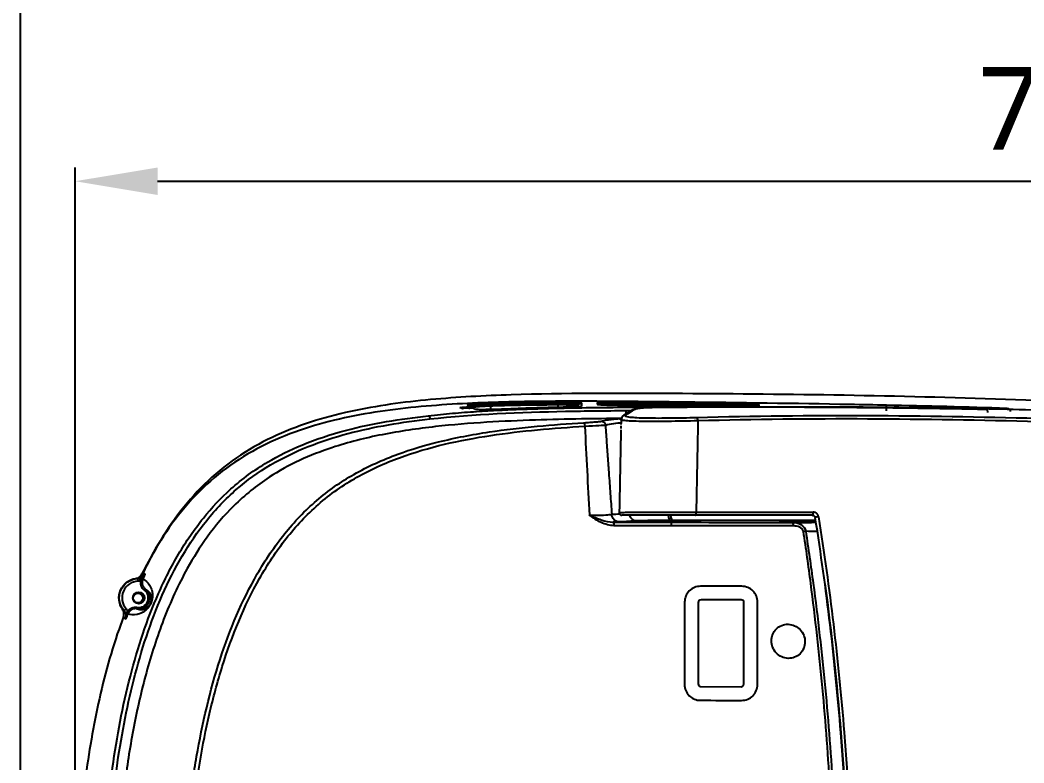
# Model space of a CAD drawing. Extents: x 796 to 6898, y -63 to 2465.
# Drawn here: x 977.8 to 1343, y 1749.3 to 2019.7 of the extents above; entities that cross this region are included whole.
import ezdxf

# ---------------------------------------------------------------- set-up
doc = ezdxf.new("R2010")
doc.units = 0
doc.header["$LTSCALE"] = 20
doc.header["$MEASUREMENT"] = 0
doc.layers.get('0').update_dxf_attribs({"linetype": 'CONTINUOUS'})
doc.layers.get('DEFPOINTS').update_dxf_attribs({"linetype": 'CONTINUOUS'})
doc.layers.add('1', color=7, linetype='CONTINUOUS')
doc.layers.add('6', color=6, linetype='CONTINUOUS')
doc.styles.get("Standard").update_dxf_attribs({"font": 'NanumGothic.ttf'})
doc.dimstyles.get("Standard").update_dxf_attribs({"dimtxt": 2.7, "dimasz": 2.5, "dimexe": 1.5, "dimexo": 1.5, "dimgap": 1.5, "dimtad": 1, "dimdec": 0, "dimlfac": 10, "dimzin": 0, "dimdsep": 46, "dimtxsty": 'Standard', "dimcen": 0, "dimclrt": 2, "dimadec": 0, "dimazin": 0, "dimtfac": 1, "dimtdec": 0, "dimtmove": 0, "dimatfit": 3, "dimfxl": 0, "dimtolj": 1, "dimtzin": 0, "dimarcsym": 0})

# ---------------------------------------------------------------- blocks, each defined once
blk = doc.blocks.new('*D36')
at = {"color": 3, "lineweight": -2}
for p, q in [((997.8, 1686.1), (997.8, 1966)), ((1722.07, 1686.1), (1722.07, 1966)), ((1027.8, 1961), (1692.07, 1961))]:
    blk.add_line(p, q, dxfattribs=at)
at = {"color": 3}
for points in [[(1027.8, 1966), (1027.8, 1956), (997.8, 1961)], [(1692.07, 1966), (1692.07, 1956), (1722.07, 1961)]]:
    blk.add_solid(points, dxfattribs=at)
at = {"layer": 'DEFPOINTS', "color": 0}
for p in [(1722.07, 1961), (997.8, 1684.6), (1722.07, 1684.6)]:
    blk.add_point(p, dxfattribs=at)
at = {"color": 2, "insert": (1359.94, 1987.33), "char_height": 30, "attachment_point": 5}
blk.add_mtext('\\A1;725', dxfattribs=at)

msp = doc.modelspace()

# ---------------------------------------------------------------- linework, layer by layer
at = {"layer": '1', "color": 0, "linetype": 'Continuous'}
for p, q in [((1140.33, 1878.41), (1140.34, 1878.86)), ((1140.34, 1878.41), (1140.34, 1878.86)), ((1141.66, 1878.48), (1141.66, 1878.93)), ((1142.44, 1878.46), (1142.43, 1878.46)), ((1143.12, 1878.05), (1143.13, 1878.05)), ((1149.09, 1879.78), (1149.09, 1880.28)), ((1149.09, 1877.91), (1149.09, 1879.17)), ((1173.53, 1880.21), (1173.53, 1880.71)), ((1173.53, 1878.66), (1173.53, 1879.61)), ((1194.2, 1880.14), (1194.2, 1880.64)), ((1195.7, 1879.47), (1195.7, 1880.01)), ((1199.9, 1879.42), (1199.9, 1879.97)), ((1199.9, 1879.57), (1202.6, 1879.57)), ((1202.6, 1879.39), (1202.6, 1879.95)), ((1235.8, 1879.02), (1235.8, 1879.57)), ((1235.8, 1879.25), (1238.5, 1879.24)), ((1238.5, 1878.99), (1238.5, 1879.53)), ((1238.7, 1879.65), (1238.7, 1880.15)), ((1238.7, 1878.99), (1238.7, 1879.53)), ((1243.7, 1878.75), (1243.7, 1879.26)), ((1246.7, 1879.22), (1246.7, 1879.72)), ((1214.57, 1837.15), (1214.57, 1837.51)), ((1214.57, 1836.88), (1214.57, 1837.01)), ((1020.74, 1815.42), (1020.7, 1816.42)), ((1022.24, 1815.5), (1021.75, 1815.59)), ((1023.38, 1812.55), (1023.08, 1812.16)), ((1240.15, 1808.65), (1225.55, 1808.67)), ((1016.4, 1805.37), (1015.65, 1804.71)), ((1017.38, 1804.22), (1016.98, 1804.51)), ((1020.31, 1805.41), (1020.39, 1805.91)), ((1224.55, 1807.67), (1224.52, 1778.07)), ((1241.12, 1778.05), (1241.15, 1807.65)), ((1225.52, 1777.07), (1240.12, 1777.05))]:
    msp.add_line(p, q, dxfattribs=at)
for centre, radius in [((1020.97, 1809.36), 2.1), ((1020.69, 1809.36), 1.75)]:
    msp.add_circle(centre, radius, dxfattribs=at)
at = {"layer": '1', "color": 0, "linetype": 'Continuous', "extrusion": (0, 0, -1)}
for centre, radius, start, end in [((-1020.97, 1809.36), 7.2, 325.2238, 81.4405), ((-1020.97, 1809.36), 7.06, 318.8351, 87.8271), ((-1020.97, 1809.36), 4, 127.1192, 279.4881), ((-1020.69, 1809.36), 2.25, 125.91, 234.135)]:
    msp.add_arc(centre, radius, start, end, dxfattribs=at)
at = {"layer": '1', "color": 0, "linetype": 'Continuous'}
for centre, radius, start, end in [((1020.97, 1809.36), 6.06, 92.1729, 221.1649), ((1020.97, 1809.36), 3.5, 260.5119, 52.8808), ((1225.55, 1807.67), 1, 89.9383, 179.9383), ((1240.15, 1807.65), 1, 359.9383, 89.9383), ((1225.52, 1778.07), 1, 179.9383, 269.9383), ((1240.12, 1778.05), 1, 269.9383, 359.9383)]:
    msp.add_arc(centre, radius, start, end, dxfattribs=at)
for centre, major_axis, ratio, start_param, end_param in [((1201.15, 1876.33), (-0.87, 1.22), 0.988984, 5.64841, 6.282937), ((1198.13, 1874.4), (-0.75, 1.3), 0.990202, 5.770456, 7.335707), ((1224.1, 1873.55), (0.04, -1.5), 0.226161, 1.718714, 3.09417), ((1196.79, 1840.42), (0, -1), 1, 4.70819, 6.28317), ((1202.24, 1840.41), (-0.21, 2.99), 0.99324, 1.836975, 3.066346), ((1214.59, 1840.51), (0, 3), 0.378274, 1.944145, 3.128088), ((1215.37, 1840.51), (0, 3), 0.33934, 1.942446, 3.132316), ((1223.54, 1840.42), (0, -1), 0.221069, 0, 1.720343), ((1266.12, 1840.42), (0, -1), 0.209286, 0, 1.722357), ((1268.1, 1838.73), (-0.988, -0.156), 0.119842, 4.483079, 6.283185), ((1193.62, 1835.42), (0, 1.5), 0.228999, 4.857323, 6.27422), ((1214.56, 1835.38), (0, 1.5), 0.223098, 4.859883, 6.274233), ((1258.89, 1835.32), (0, 1.5), 0.211079, 4.862822, 6.274258), ((1262.5, 1833.3), (1.48, 0.22), 0.119694, 0.703376, 1.340941), ((1022.03, 1816.48), (-0.455, 0.207), 0.332719, 1.95365, 3.071209), ((1016.53, 1803.71), (-0.463, 0.19), 0.328001, 3.211979, 4.33596)]:
    msp.add_ellipse(centre, major_axis=major_axis, ratio=ratio, start_param=start_param, end_param=end_param, dxfattribs=at)
for points, knots in [([(1526.79, 1864), (1520.5, 1865.28), (1514.21, 1866.43), (1488.62, 1870.69), (1469.22, 1872.96), (1430.34, 1876.61), (1410.84, 1877.99), (1371.78, 1880.22), (1352.22, 1881.06), (1293.48, 1883.03), (1254.31, 1883.55), (1195.6, 1883.81), (1176.03, 1883.89), (1146.7, 1882.94), (1136.94, 1882.43), (1117.42, 1880.61), (1107.68, 1879.31), (1093.1, 1876.13), (1088.21, 1874.85), (1078.65, 1871.74), (1073.99, 1869.92), (1064.99, 1865.63), (1060.64, 1863.15), (1052.33, 1857.42), (1048.43, 1854.19), (1041.32, 1847.21), (1038.07, 1843.45), (1032.09, 1835.44), (1029.35, 1831.17), (1024.83, 1823.11), (1022.96, 1819.36), (1021.24, 1815.55)], [0, 0, 0, 0, 0.036212, 0.036212, 0.146868, 0.146868, 0.257525, 0.257525, 0.368181, 0.368181, 0.589493, 0.589493, 0.700149, 0.700149, 0.755477, 0.755477, 0.810806, 0.810806, 0.83847, 0.83847, 0.866134, 0.866134, 0.893798, 0.893798, 0.921462, 0.921462, 0.949126, 0.949126, 0.97679, 0.97679, 1, 1, 1, 1]), ([(1293.02, 1879.47), (1288.59, 1879.56), (1284.17, 1879.65), (1259.69, 1880.1), (1239.63, 1880.38), (1209.53, 1880.72), (1199.5, 1880.84), (1179.44, 1880.95), (1169.41, 1880.94), (1149.35, 1880.57), (1139.32, 1880.2), (1119.32, 1878.68), (1109.33, 1877.53), (1089.65, 1873.68), (1079.93, 1870.95), (1066.16, 1864.87), (1061.71, 1862.5), (1053.29, 1857.06), (1049.31, 1853.98), (1038.26, 1843.76), (1032.1, 1835.7), (1025.27, 1824.15), (1023.65, 1821.16), (1022.14, 1818.12)], [0, 0, 0, 0, 0.045103, 0.045103, 0.249609, 0.249609, 0.351862, 0.351862, 0.454115, 0.454115, 0.556368, 0.556368, 0.658622, 0.658622, 0.760875, 0.760875, 0.812001, 0.812001, 0.863128, 0.863128, 0.965381, 0.965381, 1, 1, 1, 1]), ([(1126.31, 1875.68), (1129.27, 1875.99), (1135.08, 1876.59), (1143.7, 1877.23), (1152.07, 1877.7), (1160.18, 1878.04), (1168.03, 1878.29), (1181.78, 1878.61), (1201.03, 1878.79), (1226.58, 1878.87), (1251.75, 1878.89), (1271.53, 1878.8), (1285.11, 1878.69), (1290.39, 1878.64), (1293.02, 1878.61)], [0, 0, 0, 0, 0.054697, 0.107685, 0.158968, 0.20853, 0.256362, 0.30247, 0.45934, 0.605504, 0.762141, 0.907922, 0.954216, 1, 1, 1, 1]), ([(1126.9, 1874.49), (1143.14, 1876.31), (1159.63, 1876.93), (1183.53, 1877.41), (1190.84, 1877.49), (1198.17, 1877.55)], [0, 0, 0, 0, 0.695209, 0.695209, 1, 1, 1, 1]), ([(1140.61, 1879.55), (1140.46, 1879.64), (1141.31, 1879.79), (1144.46, 1880.07), (1146.75, 1880.21), (1149.09, 1880.28)], [0, 0, 0, 0, 0.5, 0.5, 1, 1, 1, 1]), ([(1149.09, 1879.78), (1146.75, 1879.71), (1144.46, 1879.57), (1142.12, 1879.36), (1141.53, 1879.29), (1141.14, 1879.22)], [0, 0, 0, 0, 0.672877, 0.672877, 1, 1, 1, 1]), ([(1141.4, 1879.09), (1141.39, 1879.11), (1141.36, 1879.14), (1141.53, 1879.18), (1142.01, 1879.28), (1143.29, 1879.43), (1145.5, 1879.59), (1147.5, 1879.69), (1148.55, 1879.73), (1149.07, 1879.75)], [0, 0, 0, 0, 0.083052, 0.166109, 0.250738, 0.499797, 0.748955, 0.875269, 1, 1, 1, 1]), ([(1149.09, 1879.17), (1148.7, 1879.15), (1147.86, 1879.12), (1146.54, 1879.05), (1145.15, 1878.96), (1143.69, 1878.83), (1142.58, 1878.7), (1142.01, 1878.59), (1142.01, 1878.53), (1142.01, 1878.51)], [0, 0, 0, 0, 0.100542, 0.217862, 0.351355, 0.500514, 0.703466, 0.870486, 1, 1, 1, 1]), ([(1154.93, 1878.1), (1152.42, 1877.99), (1149.49, 1877.9), (1144.95, 1877.84), (1143.42, 1877.87), (1143.24, 1877.98)], [0, 0, 0, 0, 0.5, 0.5, 1, 1, 1, 1]), ([(1149.09, 1880.28), (1152.56, 1880.4), (1156.02, 1880.49), (1164.16, 1880.64), (1168.85, 1880.69), (1173.53, 1880.71)], [0, 0, 0, 0, 0.425105, 0.425105, 1, 1, 1, 1]), ([(1176.74, 1878.76), (1173.1, 1878.69), (1169.47, 1878.6), (1162.2, 1878.39), (1158.56, 1878.26), (1154.93, 1878.1)], [0, 0, 0, 0, 0.5, 0.5, 1, 1, 1, 1]), ([(1173.53, 1880.71), (1175.78, 1880.72), (1177.97, 1880.68), (1181.1, 1880.55), (1182.03, 1880.46), (1182.03, 1880.37)], [0, 0, 0, 0, 0.5, 0.5, 1, 1, 1, 1]), ([(1182.03, 1879.87), (1182.03, 1879.96), (1181.11, 1880.05), (1177.98, 1880.18), (1175.78, 1880.22), (1173.53, 1880.21)], [0, 0, 0, 0, 0.5, 0.5, 1, 1, 1, 1]), ([(1173.53, 1880.17), (1173.86, 1880.17), (1174.53, 1880.18), (1175.52, 1880.17), (1176.63, 1880.16), (1177.81, 1880.13), (1178.97, 1880.1), (1179.95, 1880.05), (1180.67, 1879.99), (1181.15, 1879.93), (1181.19, 1879.89), (1181.21, 1879.87)], [0, 0, 0, 0, 0.082571, 0.165416, 0.250271, 0.373908, 0.499336, 0.624871, 0.748747, 0.875569, 1, 1, 1, 1]), ([(1180.63, 1879.29), (1180.61, 1879.31), (1180.56, 1879.35), (1180.2, 1879.4), (1179.67, 1879.44), (1179.01, 1879.48), (1178.26, 1879.51), (1177.47, 1879.54), (1176.65, 1879.56), (1175.83, 1879.58), (1175.03, 1879.59), (1174.27, 1879.6), (1173.77, 1879.59), (1173.53, 1879.59)], [0, 0, 0, 0, 0.119311, 0.233804, 0.341477, 0.443374, 0.539506, 0.629262, 0.71311, 0.792183, 0.866852, 0.935495, 1, 1, 1, 1]), ([(1182.03, 1879.09), (1182.03, 1879.02), (1181.51, 1878.95), (1179.66, 1878.84), (1178.3, 1878.79), (1176.74, 1878.76)], [0, 0, 0, 0, 0.5, 0.5, 1, 1, 1, 1]), ([(1194.2, 1880.64), (1192.48, 1880.66), (1190.8, 1880.64), (1188.4, 1880.55), (1187.7, 1880.49), (1187.7, 1880.42)], [0, 0, 0, 0, 0.5, 0.5, 1, 1, 1, 1]), ([(1187.7, 1879.92), (1187.7, 1879.99), (1188.4, 1880.05), (1190.8, 1880.14), (1192.48, 1880.16), (1194.2, 1880.14)], [0, 0, 0, 0, 0.5, 0.5, 1, 1, 1, 1]), ([(1187.7, 1879.84), (1187.7, 1879.76), (1188.56, 1879.67), (1191.51, 1879.53), (1193.58, 1879.48), (1195.7, 1879.47)], [0, 0, 0, 0, 0.5, 0.5, 1, 1, 1, 1]), ([(1190.7, 1879.84), (1190.7, 1879.89), (1191.24, 1879.94), (1193.08, 1880.01), (1194.38, 1880.02), (1195.7, 1880.01)], [0, 0, 0, 0, 0.5, 0.5, 1, 1, 1, 1]), ([(1238.7, 1880.15), (1232.33, 1880.24), (1225.97, 1880.31), (1211.13, 1880.48), (1202.66, 1880.58), (1194.2, 1880.64)], [0, 0, 0, 0, 0.429206, 0.429206, 1, 1, 1, 1]), ([(1194.2, 1880.14), (1201.61, 1880.09), (1209.03, 1880.01), (1220.16, 1879.88), (1223.86, 1879.84), (1231.28, 1879.75), (1234.99, 1879.7), (1238.7, 1879.65)], [0, 0, 0, 0, 0.5, 0.5, 0.75, 0.75, 1, 1, 1, 1]), ([(1195.7, 1879.47), (1203.73, 1879.4), (1211.75, 1879.31), (1226.09, 1879.15), (1232.39, 1879.07), (1238.7, 1878.99)], [0, 0, 0, 0, 0.560135, 0.560135, 1, 1, 1, 1]), ([(1200.3, 1877.5), (1200.14, 1877.5), (1199.43, 1877.49), (1198.73, 1877.49), (1198.17, 1877.48)], [0, 0, 0, 0, 0.218062, 1, 1, 1, 1]), ([(1198.17, 1877.48), (1198.18, 1877.44), (1198.18, 1877.38), (1198.18, 1877.3), (1198.19, 1877.27), (1198.19, 1877.23), (1198.19, 1877.19), (1198.19, 1877.14), (1198.19, 1877.09), (1198.2, 1877.04), (1198.2, 1877), (1198.2, 1876.95), (1198.2, 1876.91), (1198.2, 1876.88), (1198.2, 1876.85), (1198.2, 1876.83), (1198.2, 1876.79), (1198.2, 1876.75), (1198.2, 1876.72), (1198.2, 1876.69), (1198.2, 1876.66), (1198.2, 1876.63), (1198.2, 1876.59), (1198.2, 1876.55), (1198.2, 1876.51), (1198.2, 1876.48), (1198.2, 1876.45), (1198.19, 1876.36), (1198.19, 1876.29), (1198.19, 1876.23)], [0, 0, 0, 0, 0.102559, 0.128198, 0.153838, 0.179478, 0.205117, 0.256397, 0.282036, 0.307676, 0.358955, 0.384595, 0.410235, 0.448694, 0.461514, 0.474334, 0.512793, 0.538433, 0.564073, 0.589712, 0.615352, 0.640992, 0.666631, 0.717911, 0.74355, 0.76919, 0.79483, 0.820469, 1, 1, 1, 1]), ([(1209.97, 1878.63), (1208.93, 1878.62), (1206.93, 1878.58), (1204.32, 1878.45), (1202.21, 1878.19), (1201.15, 1878.04), (1200.47, 1877.65), (1200.27, 1877.52)], [0, 0, 0, 0, 0.212215, 0.436803, 0.664038, 0.901248, 1, 1, 1, 1]), ([(1210.01, 1878.63), (1207.65, 1878.61), (1205.58, 1878.52), (1202.49, 1878.24), (1201.48, 1878.04), (1201.18, 1877.82)], [0, 0, 0, 0, 0.5, 0.5, 1, 1, 1, 1]), ([(1202.6, 1879.95), (1208.13, 1879.89), (1213.66, 1879.83), (1224.73, 1879.71), (1230.26, 1879.64), (1235.8, 1879.57)], [0, 0, 0, 0, 0.5, 0.5, 1, 1, 1, 1]), ([(1347.96, 1877.68), (1336.18, 1877.99), (1324.41, 1878.24), (1301.1, 1878.59), (1289.53, 1878.71), (1266.52, 1878.83), (1255.11, 1878.84), (1232.45, 1878.79), (1221.22, 1878.72), (1210.01, 1878.63)], [0, 0, 0, 0, 0.25, 0.25, 0.5, 0.5, 0.75, 0.75, 1, 1, 1, 1]), ([(1235.8, 1879.6), (1236.25, 1879.59), (1236.7, 1879.59), (1237.6, 1879.58), (1238.05, 1879.57), (1238.5, 1879.57)], [0, 0, 0, 0, 0.500018, 0.500018, 1, 1, 1, 1]), ([(1246.7, 1879.72), (1246.7, 1879.8), (1245.83, 1879.9), (1242.88, 1880.06), (1240.81, 1880.13), (1238.7, 1880.15)], [0, 0, 0, 0, 0.5, 0.5, 1, 1, 1, 1]), ([(1238.7, 1879.65), (1240.81, 1879.63), (1242.88, 1879.56), (1245.83, 1879.4), (1246.7, 1879.3), (1246.7, 1879.22)], [0, 0, 0, 0, 0.5, 0.5, 1, 1, 1, 1]), ([(1238.7, 1879.53), (1240.02, 1879.51), (1241.31, 1879.47), (1243.15, 1879.37), (1243.7, 1879.31), (1243.7, 1879.26)], [0, 0, 0, 0, 0.5, 0.5, 1, 1, 1, 1]), ([(1238.7, 1878.99), (1240.81, 1878.96), (1242.88, 1878.97), (1245.83, 1879.05), (1246.7, 1879.12), (1246.7, 1879.21)], [0, 0, 0, 0, 0.5, 0.5, 1, 1, 1, 1]), ([(1293.01, 1877.42), (1293.02, 1877.56), (1293.02, 1877.87), (1293.01, 1878.22), (1293.02, 1878.52), (1293.02, 1878.57), (1293.02, 1878.61)], [0, 0, 0, 0, 0.240624, 0.500079, 0.667685, 1, 1, 1, 1]), ([(1293.02, 1878.61), (1299.06, 1878.55), (1305.13, 1878.46), (1314.27, 1878.32), (1317.32, 1878.27), (1323.43, 1878.15), (1326.49, 1878.09), (1329.56, 1878.02)], [0, 0, 0, 0, 0.5, 0.5, 0.75, 0.75, 1, 1, 1, 1]), ([(1336.82, 1878.16), (1336.84, 1878.19), (1336.85, 1878.22), (1336.88, 1878.29), (1336.89, 1878.32), (1336.91, 1878.35)], [0, 0, 0, 0, 0.513804, 0.513804, 1, 1, 1, 1]), ([(1336.91, 1878.35), (1336.98, 1878.35), (1337.06, 1878.34), (1337.21, 1878.3), (1337.28, 1878.28), (1337.42, 1878.21), (1337.49, 1878.18), (1337.62, 1878.09), (1337.68, 1878.04), (1337.78, 1877.93), (1337.83, 1877.87), (1337.92, 1877.74), (1337.95, 1877.67), (1338.04, 1877.46), (1338.07, 1877.3), (1338.07, 1877.15)], [0, 0, 0, 0, 0.125, 0.125, 0.25, 0.25, 0.375, 0.375, 0.5, 0.5, 0.625, 0.625, 0.75, 0.75, 1, 1, 1, 1]), ([(1007.18, 1684.61), (1007.21, 1688.52), (1007.26, 1696.25), (1007.62, 1707.73), (1008.19, 1715.45), (1009.01, 1726.42), (1010.07, 1737.13), (1012.36, 1755.42), (1017.09, 1780.58), (1025.64, 1806.56), (1035.2, 1825.51), (1043.96, 1838.39), (1054.73, 1849.87), (1066.93, 1858.73), (1081.08, 1865.69), (1095.67, 1870.44), (1111.13, 1873.76), (1121.25, 1875.04), (1126.31, 1875.68)], [0, 0, 0, 0, 0.043893, 0.086888, 0.129007, 0.170264, 0.210669, 0.250243, 0.3783, 0.500162, 0.562466, 0.625028, 0.683175, 0.749984, 0.806331, 0.875009, 0.937446, 1, 1, 1, 1]), ([(1008.72, 1684.61), (1008.79, 1706.75), (1009.9, 1725.46), (1014.48, 1758.19), (1016.49, 1769), (1021.87, 1790.16), (1025.23, 1800.52), (1033.88, 1820.14), (1039.16, 1829.42), (1048.99, 1841.66), (1052.58, 1845.43), (1060.36, 1852.19), (1064.54, 1855.16), (1077.7, 1862.94), (1087.28, 1866.58), (1106.82, 1871.75), (1116.82, 1873.36), (1126.9, 1874.49)], [0, 0, 0, 0, 0.25, 0.25, 0.375, 0.375, 0.5, 0.5, 0.625, 0.625, 0.6875, 0.6875, 0.75, 0.75, 0.875, 0.875, 1, 1, 1, 1]), ([(1196.68, 1874.66), (1191.81, 1874.61), (1181.32, 1874.51), (1164.96, 1874.13), (1147.23, 1873.35), (1128.6, 1871.85), (1109.72, 1869.13), (1089.11, 1864), (1070.52, 1855.64), (1055.67, 1843.69), (1045.95, 1832.16), (1037.25, 1818.32), (1029.73, 1801.81), (1023.48, 1782.37), (1018.96, 1762.52), (1015.77, 1742.34), (1013.71, 1721.94), (1012.53, 1705), (1012.39, 1691.38), (1012.32, 1684.61)], [0, 0, 0, 0, 0.046725, 0.100737, 0.158073, 0.218821, 0.282905, 0.344446, 0.42649, 0.479304, 0.526887, 0.568969, 0.632108, 0.69401, 0.755202, 0.816507, 0.878002, 0.939323, 1, 1, 1, 1]), ([(1182.83, 1873.12), (1183.25, 1873.15), (1184.07, 1873.2), (1185.21, 1873.27), (1186.25, 1873.35), (1187.47, 1873.44), (1188.7, 1873.55), (1189.05, 1873.61), (1189.22, 1873.64)], [0, 0, 0, 0, 0.126081, 0.249489, 0.373141, 0.49994, 0.749855, 1, 1, 1, 1]), ([(1189.22, 1873.64), (1189.92, 1873.81), (1191.3, 1874.14), (1193.32, 1874.42), (1194.63, 1874.53), (1195.28, 1874.59)], [0, 0, 0, 0, 0.346674, 0.679948, 1, 1, 1, 1]), ([(1195.28, 1874.59), (1195.39, 1874.59), (1195.6, 1874.61), (1196.02, 1874.62), (1196.27, 1874.63), (1196.3, 1874.63)], [0, 0, 0, 0, 0.469212, 0.933821, 1, 1, 1, 1]), ([(1224.43, 1873.78), (1220.8, 1873.69), (1217.01, 1873.63), (1209.86, 1873.56), (1206.53, 1873.55), (1201.14, 1873.64), (1199.07, 1873.73), (1197.22, 1873.94), (1196.8, 1874.02), (1196.51, 1874.15), (1196.46, 1874.2), (1196.46, 1874.24)], [0, 0, 0, 0, 0.267823, 0.267823, 0.535645, 0.535645, 0.803468, 0.803468, 0.93738, 0.93738, 1, 1, 1, 1]), ([(1198.11, 1875.9), (1197.68, 1875.65), (1198.06, 1875.43), (1200.36, 1875.08), (1202.29, 1874.96), (1207.33, 1874.83), (1210.45, 1874.82), (1217.13, 1874.88), (1220.68, 1874.95), (1224.08, 1875.04)], [0, 0, 0, 0, 0.25, 0.25, 0.5, 0.5, 0.75, 0.75, 1, 1, 1, 1]), ([(1036.58, 1684.58), (1036.61, 1688.33), (1036.66, 1695.71), (1037.02, 1706.6), (1037.6, 1713.63), (1038.39, 1723.76), (1039.39, 1733.46), (1040.58, 1742.72), (1043.43, 1760.74), (1049.45, 1786.65), (1060.82, 1813.89), (1073.53, 1832.82), (1085.31, 1845.18), (1099.31, 1854.95), (1114.4, 1861.77), (1131.03, 1866.68), (1148.03, 1869.88), (1165.7, 1871.98), (1177.2, 1872.75), (1182.83, 1873.12)], [0, 0, 0, 0, 0.039427, 0.077731, 0.114791, 0.150512, 0.184824, 0.217678, 0.249043, 0.377641, 0.498802, 0.562671, 0.62402, 0.684564, 0.749433, 0.805849, 0.874829, 0.938675, 1, 1, 1, 1]), ([(1038.09, 1684.58), (1038.11, 1695.9), (1038.45, 1707.17), (1040.05, 1726.64), (1041.34, 1738.33), (1044.26, 1755.73), (1045.4, 1761.5), (1048.06, 1772.99), (1049.6, 1778.73), (1054.88, 1795.56), (1059.23, 1806.35), (1067.82, 1821.54), (1071.04, 1826.43), (1078.13, 1835.45), (1082.02, 1839.62), (1088.5, 1845.26), (1090.77, 1847.05), (1095.46, 1850.35), (1097.87, 1851.87), (1105.26, 1856.08), (1110.43, 1858.42), (1121.14, 1862.36), (1126.68, 1863.96), (1137.77, 1866.59), (1143.38, 1867.62), (1160.31, 1870.18), (1171.74, 1871.18), (1183.25, 1871.85)], [0, 0, 0, 0, 0.119755, 0.119755, 0.245504, 0.245504, 0.308379, 0.308379, 0.371254, 0.371254, 0.497003, 0.497003, 0.559878, 0.559878, 0.622752, 0.622752, 0.65419, 0.65419, 0.685627, 0.685627, 0.748501, 0.748501, 0.811376, 0.811376, 0.874251, 0.874251, 1, 1, 1, 1]), ([(1183.25, 1871.85), (1185.21, 1871.96), (1187, 1872.05), (1189.65, 1872.19), (1190.51, 1872.23), (1190.76, 1872.25)], [0, 0, 0, 0, 0.5, 0.5, 1, 1, 1, 1]), ([(1190.76, 1872.25), (1190.81, 1871.52), (1190.91, 1870.07), (1191.06, 1867.9), (1191.21, 1865.72), (1191.36, 1863.54), (1191.52, 1861.36), (1191.68, 1859.17), (1191.83, 1856.98), (1192.03, 1854.27), (1192.26, 1851.04), (1192.53, 1847.29), (1192.8, 1843.54), (1192.97, 1841.04), (1193.06, 1839.79)], [0, 0, 0, 0, 0.066887, 0.133876, 0.200963, 0.268142, 0.335404, 0.402741, 0.470141, 0.537593, 0.653221, 0.768888, 0.884511, 1, 1, 1, 1]), ([(1184.91, 1839.46), (1186.87, 1839.45), (1188.68, 1839.47), (1191.34, 1839.57), (1192.19, 1839.65), (1192.45, 1839.75)], [0, 0, 0, 0, 0.5, 0.5, 1, 1, 1, 1]), ([(1193.96, 1835.63), (1192.3, 1835.64), (1190.67, 1836.12), (1188.42, 1837.18), (1187.7, 1837.59), (1186.64, 1838.26), (1186.29, 1838.49), (1185.77, 1838.85), (1185.6, 1838.97), (1185.35, 1839.15), (1185.26, 1839.21), (1185.13, 1839.3), (1185.09, 1839.33), (1185.01, 1839.4), (1184.93, 1839.41), (1184.93, 1839.46)], [0, 0, 0, 0, 0.5, 0.5, 0.75, 0.75, 0.875, 0.875, 0.9375, 0.9375, 0.96875, 0.96875, 0.984375, 0.984375, 1, 1, 1, 1]), ([(1184.93, 1839.46), (1184.93, 1839.41), (1185.02, 1839.42), (1185.11, 1839.38), (1185.15, 1839.36), (1185.29, 1839.31), (1185.38, 1839.27), (1185.66, 1839.16), (1185.84, 1839.08), (1186.39, 1838.86), (1186.75, 1838.71), (1187.83, 1838.29), (1188.55, 1838.02), (1190.7, 1837.3), (1192.15, 1836.92), (1193.62, 1836.92)], [0, 0, 0, 0, 0.015625, 0.015625, 0.03125, 0.03125, 0.0625, 0.0625, 0.125, 0.125, 0.25, 0.25, 0.5, 0.5, 1, 1, 1, 1]), ([(1192.42, 1839.73), (1192.44, 1839.75), (1192.46, 1839.75), (1192.49, 1839.75), (1192.65, 1839.76), (1192.86, 1839.77), (1193.06, 1839.78)], [0, 0, 0, 0, 0.000013, 0.000013, 0.000013, 1, 1, 1, 1]), ([(1196.02, 1836.99), (1195.27, 1837), (1194.54, 1837.29), (1193.45, 1838.32), (1193.11, 1839.04), (1193.06, 1839.78)], [0, 0, 0, 0, 0.5, 0.5, 1, 1, 1, 1]), ([(1195.79, 1840.44), (1195.77, 1840.47), (1196.39, 1840.48), (1198.92, 1840.52), (1201.06, 1840.54), (1206.43, 1840.57), (1209.67, 1840.57), (1216.55, 1840.58), (1220.25, 1840.58), (1223.76, 1840.57)], [0, 0, 0, 0, 0.223122, 0.223122, 0.482081, 0.482081, 0.741041, 0.741041, 1, 1, 1, 1]), ([(1223.54, 1839.42), (1220.18, 1839.42), (1216.69, 1839.42), (1210.1, 1839.42), (1206.99, 1839.42), (1201.84, 1839.42), (1199.79, 1839.42), (1197.37, 1839.42), (1196.8, 1839.42), (1196.78, 1839.42)], [0, 0, 0, 0, 0.259246, 0.259246, 0.518493, 0.518493, 0.777739, 0.777739, 1, 1, 1, 1]), ([(1214.57, 1837.51), (1211.24, 1837.51), (1208.33, 1837.5), (1204.03, 1837.46), (1202.65, 1837.44), (1202.23, 1837.41)], [0, 0, 0, 0, 0.5, 0.5, 1, 1, 1, 1]), ([(1208.91, 1837.1), (1208.97, 1837.08), (1209.53, 1837.07), (1211.53, 1837.03), (1212.93, 1837.02), (1214.57, 1837.01)], [0, 0, 0, 0, 0.514451, 0.514451, 1, 1, 1, 1]), ([(1214.01, 1837.16), (1212.42, 1837.16), (1211.1, 1837.15), (1209.5, 1837.13), (1209.07, 1837.12), (1208.94, 1837.11)], [0, 0, 0, 0, 0.55948, 0.55948, 1, 1, 1, 1]), ([(1215.04, 1837.14), (1215.06, 1837.14), (1215.09, 1837.14), (1215.11, 1837.13), (1215.13, 1837.13), (1215.18, 1837.13), (1215.2, 1837.13), (1215.26, 1837.13), (1215.28, 1837.13), (1215.34, 1837.13), (1215.37, 1837.13), (1215.44, 1837.13), (1215.47, 1837.13), (1215.56, 1837.13), (1215.62, 1837.13), (1215.68, 1837.13)], [0, 0, 0, 0, 0.125, 0.125, 0.25, 0.25, 0.375, 0.375, 0.5, 0.5, 0.625, 0.625, 0.75, 0.75, 1, 1, 1, 1]), ([(1267.38, 1837.48), (1266.11, 1837.48), (1264.84, 1837.48), (1260.33, 1837.48), (1257.09, 1837.48), (1247.39, 1837.49), (1240.95, 1837.49), (1228.12, 1837.5), (1221.73, 1837.5), (1215.36, 1837.51)], [0, 0, 0, 0, 0.072464, 0.072464, 0.257971, 0.257971, 0.628986, 0.628986, 1, 1, 1, 1]), ([(1224.81, 1837.05), (1224.78, 1837.06), (1224.73, 1837.06), (1224.23, 1837.08), (1222.95, 1837.1), (1219.52, 1837.12), (1217.44, 1837.13), (1215.68, 1837.13)], [0, 0, 0, 0, 0.064492, 0.064492, 0.532246, 0.532246, 1, 1, 1, 1]), ([(1218.72, 1837.01), (1220.62, 1837), (1222.45, 1837.01), (1224.4, 1837.02), (1224.84, 1837.03), (1224.85, 1837.05)], [0, 0, 0, 0, 0.578354, 0.578354, 1, 1, 1, 1]), ([(1266.12, 1839.42), (1265.19, 1839.42), (1264.26, 1839.42), (1262.19, 1839.42), (1261.06, 1839.42), (1247.78, 1839.42), (1235.65, 1839.42), (1223.54, 1839.42)], [0, 0, 0, 0, 0.065536, 0.065536, 0.145408, 0.145408, 1, 1, 1, 1]), ([(1260.87, 1837.02), (1259.15, 1837.03), (1257.47, 1837.04), (1255.07, 1837.07), (1254.39, 1837.07), (1254.37, 1837.08), (1254.37, 1837.1), (1254.37, 1837.13)], [0, 0, 0, 0, 0.499606, 0.499606, 0.999213, 0.999213, 1, 1, 1, 1]), ([(1254.41, 1837.11), (1254.59, 1837.12), (1255.24, 1837.13), (1257.48, 1837.14), (1259.17, 1837.14), (1262.56, 1837.13), (1264.26, 1837.12), (1266.16, 1837.09), (1266.7, 1837.09), (1267.02, 1837.08)], [0, 0, 0, 0, 0.247527, 0.247527, 0.538436, 0.538436, 0.829346, 0.829346, 1, 1, 1, 1]), ([(1267.37, 1837.06), (1267.37, 1837.03), (1266.67, 1837.03), (1264.27, 1837.02), (1262.59, 1837.02), (1260.87, 1837.02)], [0, 0, 0, 0, 0.499587, 0.499587, 1, 1, 1, 1]), ([(1266.12, 1839.42), (1266.23, 1839.42), (1266.34, 1839.4), (1266.51, 1839.34), (1266.56, 1839.32), (1266.66, 1839.26), (1266.71, 1839.23), (1266.81, 1839.15), (1266.85, 1839.11), (1266.93, 1839.02), (1266.96, 1838.97), (1267.02, 1838.86), (1267.04, 1838.81), (1267.08, 1838.69), (1267.1, 1838.63), (1267.11, 1838.58)], [0, 0, 0, 0, 0.25, 0.25, 0.375, 0.375, 0.5, 0.5, 0.625, 0.625, 0.75, 0.75, 0.875, 0.875, 1, 1, 1, 1]), ([(1268.3, 1838.88), (1268.28, 1839), (1268.25, 1839.12), (1268.18, 1839.34), (1268.13, 1839.45), (1268.04, 1839.6), (1268.01, 1839.65), (1267.94, 1839.75), (1267.91, 1839.8), (1267.79, 1839.93), (1267.71, 1840.02), (1267.58, 1840.13), (1267.53, 1840.17), (1267.43, 1840.24), (1267.38, 1840.27), (1267.23, 1840.36), (1267.12, 1840.41), (1266.9, 1840.49), (1266.79, 1840.52), (1266.56, 1840.56), (1266.44, 1840.57), (1266.33, 1840.57)], [0, 0, 0, 0, 0.125, 0.125, 0.25, 0.25, 0.3125, 0.3125, 0.375, 0.375, 0.5, 0.5, 0.5625, 0.5625, 0.625, 0.625, 0.75, 0.75, 0.875, 0.875, 1, 1, 1, 1]), ([(1279.53, 1684.6), (1279.53, 1711.1), (1278.48, 1733.97), (1274.31, 1786.53), (1271.2, 1812.61), (1267.11, 1838.58)], [0, 0, 0, 0, 0.5, 0.5, 1, 1, 1, 1]), ([(1268.3, 1838.88), (1272.4, 1812.87), (1275.52, 1786.73), (1279.68, 1734.07), (1280.73, 1711.15), (1280.73, 1684.6)], [0, 0, 0, 0, 0.5, 0.5, 1, 1, 1, 1]), ([(1196.02, 1836.99), (1195.8, 1836.98), (1195.62, 1836.97), (1195.08, 1836.94), (1194.5, 1836.93), (1193.62, 1836.92)], [0, 0, 0, 0, 0.5, 0.5, 1, 1, 1, 1]), ([(1214.57, 1837.01), (1215.15, 1837), (1215.75, 1837), (1216.68, 1836.99), (1216.99, 1836.99), (1217.46, 1836.99), (1217.62, 1836.99), (1217.94, 1836.99), (1218.1, 1836.99), (1218.26, 1836.99)], [0, 0, 0, 0, 0.5, 0.5, 0.75, 0.75, 0.875, 0.875, 1, 1, 1, 1]), ([(1218.72, 1837.01), (1218.66, 1837.01), (1218.61, 1837.01), (1218.51, 1837.01), (1218.46, 1837.01), (1218.37, 1837.01), (1218.34, 1837.01), (1218.31, 1837.01), (1218.29, 1837.01), (1218.26, 1837.01)], [0, 0, 0, 0, 0.225026, 0.225026, 0.450052, 0.450052, 0.67508, 0.67508, 1, 1, 1, 1]), ([(1258.9, 1836.82), (1259.32, 1836.82), (1259.74, 1836.82), (1260.37, 1836.83), (1260.59, 1836.83), (1261.01, 1836.83), (1262.07, 1836.84), (1263.15, 1836.84), (1265.16, 1836.86), (1266.31, 1836.86), (1267.47, 1836.87)], [0, 0, 0, 0, 0.151584, 0.151584, 0.227376, 0.227376, 0.303168, 0.606336, 0.606336, 1, 1, 1, 1]), ([(1258.9, 1836.82), (1259.94, 1836.81), (1260.98, 1836.58), (1262.76, 1835.5), (1263.46, 1834.62), (1263.62, 1833.59)], [0, 0, 0, 0, 0.5, 0.5, 1, 1, 1, 1]), ([(1262.82, 1833.53), (1262.7, 1834.28), (1262.05, 1834.82), (1260.68, 1835.42), (1259.94, 1835.54), (1259.21, 1835.54)], [0, 0, 0, 0, 0.5, 0.5, 1, 1, 1, 1]), ([(1274.15, 1684.33), (1274.15, 1687.54), (1274.14, 1690.74), (1274.09, 1697.16), (1274.04, 1700.36), (1273.87, 1709.98), (1273.7, 1712.88), (1273, 1732.07), (1272.29, 1744.83), (1270.87, 1763.93), (1270.34, 1770.29), (1269.15, 1782.99), (1268.5, 1789.33), (1267.08, 1801.98), (1266.31, 1808.3), (1264.65, 1820.93), (1263.76, 1827.23), (1262.82, 1833.53)], [0, 0, 0, 0, 0.0625, 0.0625, 0.125, 0.125, 0.25, 0.25, 0.5, 0.5, 0.625, 0.625, 0.75, 0.75, 0.875, 0.875, 1, 1, 1, 1]), ([(1263.62, 1833.59), (1264.59, 1827.29), (1265.49, 1820.98), (1267.19, 1808.36), (1267.97, 1802.03), (1269.42, 1789.37), (1270.09, 1783.03), (1271.3, 1770.32), (1271.84, 1763.96), (1273.29, 1744.85), (1274.02, 1732.09), (1274.74, 1712.89), (1274.91, 1709.99), (1275.09, 1700.37), (1275.13, 1697.16), (1275.19, 1690.74), (1275.2, 1687.54), (1275.19, 1684.33)], [0, 0, 0, 0, 0.125, 0.125, 0.25, 0.25, 0.375, 0.375, 0.5, 0.5, 0.75, 0.75, 0.875, 0.875, 0.9375, 0.9375, 1, 1, 1, 1]), ([(1022.48, 1816.26), (1023.4, 1815.74), (1024.23, 1815.01), (1025.24, 1813.42), (1025.54, 1812.81), (1025.86, 1811.6), (1025.94, 1811.15), (1025.99, 1810.29), (1025.99, 1809.97), (1025.93, 1809.36), (1025.9, 1809.14), (1025.82, 1808.7), (1025.78, 1808.54), (1025.69, 1808.23), (1025.66, 1808.11), (1025.55, 1807.8), (1025.47, 1807.58), (1025.27, 1807.12), (1025.19, 1806.97), (1025.05, 1806.73), (1024.99, 1806.63), (1024.84, 1806.37), (1024.75, 1806.24), (1024.5, 1805.9), (1024.36, 1805.73), (1023.96, 1805.28), (1023.73, 1805.06), (1023.08, 1804.51), (1022.7, 1804.27), (1021.6, 1803.67), (1020.96, 1803.47), (1019.11, 1803.11), (1018.01, 1803.22), (1016.99, 1803.53)], [0, 0, 0, 0, 0.25, 0.25, 0.375, 0.375, 0.4375, 0.4375, 0.46875, 0.46875, 0.484375, 0.484375, 0.492187, 0.492187, 0.496094, 0.496094, 0.5, 0.5, 0.503906, 0.503906, 0.507812, 0.507812, 0.515625, 0.515625, 0.53125, 0.53125, 0.5625, 0.5625, 0.625, 0.625, 0.75, 0.75, 1, 1, 1, 1]), ([(1019.9, 1816.48), (1020.14, 1816.52), (1020.37, 1816.58), (1020.7, 1816.72), (1020.81, 1816.77), (1021.02, 1816.89), (1021.22, 1817.02), (1021.41, 1817.17), (1021.59, 1817.33), (1021.67, 1817.42), (1021.9, 1817.7), (1022.04, 1817.9), (1022.14, 1818.12)], [0, 0, 0, 0, 0.25, 0.25, 0.375, 0.375, 0.5, 0.625, 0.625, 0.75, 0.75, 1, 1, 1, 1]), ([(1020.7, 1816.42), (1020.97, 1816.43), (1021.23, 1816.48), (1021.62, 1816.6), (1021.74, 1816.65), (1021.99, 1816.76), (1022.1, 1816.82), (1022.33, 1816.97), (1022.44, 1817.05), (1022.64, 1817.22), (1022.74, 1817.32), (1022.92, 1817.52), (1023, 1817.62), (1023.15, 1817.84), (1023.22, 1817.96), (1023.28, 1818.08)], [0, 0, 0, 0, 0.25, 0.25, 0.375, 0.375, 0.5, 0.5, 0.625, 0.625, 0.75, 0.75, 0.875, 0.875, 1, 1, 1, 1]), ([(1023.08, 1812.16), (1022.82, 1812.35), (1022.6, 1812.58), (1022.3, 1812.97), (1022.21, 1813.11), (1022.06, 1813.39), (1021.99, 1813.53), (1021.9, 1813.76), (1021.87, 1813.83), (1021.83, 1813.99), (1021.8, 1814.07), (1021.75, 1814.3), (1021.72, 1814.46), (1021.69, 1814.78), (1021.69, 1814.94), (1021.7, 1815.27), (1021.72, 1815.43), (1021.75, 1815.59)], [0, 0, 0, 0, 0.25, 0.25, 0.375, 0.375, 0.5, 0.5, 0.5625, 0.5625, 0.625, 0.625, 0.75, 0.75, 0.875, 0.875, 1, 1, 1, 1]), ([(1021.75, 1815.59), (1021.82, 1815.78), (1021.93, 1815.96), (1022.07, 1816.17), (1022.1, 1816.22), (1022.13, 1816.26)], [0, 0, 0, 0, 0.789702, 0.789702, 1, 1, 1, 1]), ([(1022.13, 1816.26), (1022.49, 1816.73), (1022.82, 1817.2), (1023.14, 1817.8), (1023.2, 1817.9), (1023.23, 1817.98), (1023.24, 1818), (1023.25, 1818.02), (1023.26, 1818.04), (1023.27, 1818.07), (1023.28, 1818.09), (1023.29, 1818.11)], [0, 0, 0, 0, 0.796372, 0.796372, 0.96318, 0.96318, 0.96318, 0.99523, 0.99523, 0.99523, 1, 1, 1, 1]), ([(1022.24, 1815.5), (1022.21, 1815.36), (1022.2, 1815.22), (1022.19, 1814.95), (1022.19, 1814.81), (1022.22, 1814.53), (1022.24, 1814.4), (1022.3, 1814.13), (1022.34, 1813.99), (1022.44, 1813.74), (1022.5, 1813.61), (1022.64, 1813.37), (1022.71, 1813.25), (1022.88, 1813.03), (1022.97, 1812.93), (1023.17, 1812.73), (1023.27, 1812.64), (1023.38, 1812.55)], [0, 0, 0, 0, 0.125, 0.125, 0.25, 0.25, 0.375, 0.375, 0.5, 0.5, 0.625, 0.625, 0.75, 0.75, 0.875, 0.875, 1, 1, 1, 1]), ([(1022.48, 1816.26), (1022.42, 1816.14), (1022.38, 1816.02), (1022.3, 1815.77), (1022.27, 1815.64), (1022.24, 1815.5)], [0, 0, 0, 0, 0.5, 0.5, 1, 1, 1, 1]), ([(1023.28, 1818.08), (1023.25, 1818.01), (1023.22, 1817.94), (1023.16, 1817.8), (1023.06, 1817.58), (1022.97, 1817.36), (1022.84, 1817.06), (1022.77, 1816.91), (1022.63, 1816.6), (1022.55, 1816.43), (1022.48, 1816.26)], [0, 0, 0, 0, 0.125, 0.125, 0.25, 0.5, 0.5, 0.75, 0.75, 1, 1, 1, 1]), ([(1020.31, 1805.41), (1020.88, 1805.18), (1021.51, 1805.05), (1022.63, 1805.18), (1023.03, 1805.27), (1023.7, 1805.58), (1023.94, 1805.71), (1024.35, 1806.02), (1024.49, 1806.15), (1024.74, 1806.41), (1024.83, 1806.5), (1024.98, 1806.71), (1025.04, 1806.78), (1025.14, 1806.94), (1025.17, 1807), (1025.24, 1807.11), (1025.26, 1807.16), (1025.32, 1807.27), (1025.36, 1807.35), (1025.46, 1807.59), (1025.49, 1807.66), (1025.53, 1807.78), (1025.54, 1807.83), (1025.58, 1807.95), (1025.6, 1808.02), (1025.64, 1808.19), (1025.66, 1808.29), (1025.7, 1808.54), (1025.71, 1808.67), (1025.73, 1809.03), (1025.72, 1809.21), (1025.66, 1809.72), (1025.59, 1809.99), (1025.35, 1810.69), (1025.15, 1811.04), (1024.47, 1811.93), (1023.94, 1812.3), (1023.38, 1812.55)], [0, 0, 0, 0, 0.25, 0.25, 0.375, 0.375, 0.4375, 0.4375, 0.46875, 0.46875, 0.484375, 0.484375, 0.492188, 0.492188, 0.496094, 0.496094, 0.498047, 0.498047, 0.5, 0.5, 0.501953, 0.501953, 0.503906, 0.503906, 0.507813, 0.507813, 0.515625, 0.515625, 0.53125, 0.53125, 0.5625, 0.5625, 0.625, 0.625, 0.75, 0.75, 1, 1, 1, 1]), ([(1225.36, 1813.59), (1223.83, 1813.59), (1222.35, 1812.98), (1220.22, 1810.86), (1219.57, 1809.37), (1219.57, 1807.82)], [0, 0, 0, 0, 0.5, 0.5, 1, 1, 1, 1]), ([(1246.13, 1807.79), (1246.13, 1809.31), (1245.51, 1810.82), (1243.36, 1812.96), (1241.86, 1813.58), (1240.36, 1813.58)], [0, 0, 0, 0, 0.5, 0.5, 1, 1, 1, 1]), ([(1270.62, 1814.48), (1273.02, 1796.48), (1274.96, 1778.41), (1278.48, 1733.99), (1279.53, 1711.06), (1279.53, 1684.6)], [0, 0, 0, 0, 0.408678, 0.408678, 1, 1, 1, 1]), ([(1015.4, 1802.49), (1015.49, 1802.71), (1015.54, 1802.95), (1015.59, 1803.31), (1015.59, 1803.43), (1015.59, 1803.67), (1015.58, 1803.79), (1015.55, 1804.03), (1015.53, 1804.15), (1015.47, 1804.38), (1015.44, 1804.5), (1015.31, 1804.84), (1015.19, 1805.05), (1015.05, 1805.26)], [0, 0, 0, 0, 0.25, 0.25, 0.375, 0.375, 0.5, 0.5, 0.625, 0.625, 0.75, 0.75, 1, 1, 1, 1]), ([(1016.21, 1801.68), (1016.26, 1801.81), (1016.3, 1801.94), (1016.35, 1802.21), (1016.37, 1802.34), (1016.4, 1802.6), (1016.4, 1802.74), (1016.39, 1803.01), (1016.37, 1803.14), (1016.32, 1803.41), (1016.29, 1803.54), (1016.2, 1803.79), (1016.15, 1803.92), (1015.98, 1804.28), (1015.83, 1804.51), (1015.65, 1804.71)], [0, 0, 0, 0, 0.125, 0.125, 0.25, 0.25, 0.375, 0.375, 0.5, 0.5, 0.625, 0.625, 0.75, 0.75, 1, 1, 1, 1]), ([(1016.76, 1803.78), (1016.79, 1803.99), (1016.84, 1804.19), (1016.94, 1804.43), (1016.96, 1804.47), (1016.98, 1804.51)], [0, 0, 0, 0, 0.822655, 0.822655, 1, 1, 1, 1]), ([(1016.98, 1804.51), (1017.17, 1804.78), (1017.39, 1805.01), (1017.77, 1805.31), (1017.91, 1805.4), (1018.19, 1805.56), (1018.33, 1805.63), (1018.56, 1805.72), (1018.63, 1805.75), (1018.79, 1805.8), (1018.87, 1805.82), (1019.1, 1805.89), (1019.26, 1805.91), (1019.58, 1805.95), (1019.74, 1805.96), (1020.07, 1805.95), (1020.23, 1805.93), (1020.39, 1805.91)], [0, 0, 0, 0, 0.25, 0.25, 0.375, 0.375, 0.5, 0.5, 0.5625, 0.5625, 0.625, 0.625, 0.75, 0.75, 0.875, 0.875, 1, 1, 1, 1]), ([(1017.38, 1804.22), (1017.34, 1804.16), (1017.3, 1804.11), (1017.23, 1803.99), (1017.19, 1803.94), (1017.1, 1803.76), (1017.04, 1803.65), (1016.99, 1803.53)], [0, 0, 0, 0, 0.25, 0.25, 0.5, 0.5, 1, 1, 1, 1]), ([(1020.31, 1805.41), (1020.17, 1805.44), (1020.03, 1805.45), (1019.75, 1805.46), (1019.61, 1805.45), (1019.34, 1805.42), (1019.2, 1805.4), (1019, 1805.34), (1018.93, 1805.32), (1018.8, 1805.28), (1018.74, 1805.26), (1018.55, 1805.18), (1018.42, 1805.12), (1018.18, 1804.98), (1018.07, 1804.9), (1017.85, 1804.73), (1017.75, 1804.64), (1017.55, 1804.44), (1017.46, 1804.33), (1017.38, 1804.22)], [0, 0, 0, 0, 0.125, 0.125, 0.25, 0.25, 0.375, 0.375, 0.4375, 0.4375, 0.5, 0.5, 0.625, 0.625, 0.75, 0.75, 0.875, 0.875, 1, 1, 1, 1]), ([(1015.4, 1802.49), (1015.07, 1801.59), (1014.74, 1800.69), (1011.04, 1790.34), (1008.39, 1780.64), (1004.12, 1761.04), (1002.5, 1751.13), (1000.02, 1731.22), (999.17, 1721.22), (998.07, 1704.69), (997.81, 1694.66), (997.8, 1684.62)], [0, 0, 0, 0, 0.02335, 0.02335, 0.267513, 0.267513, 0.511675, 0.511675, 0.755838, 0.755838, 1, 1, 1, 1]), ([(1016.2, 1801.66), (1016.21, 1801.68), (1016.22, 1801.7), (1016.23, 1801.72), (1016.23, 1801.74), (1016.24, 1801.77), (1016.29, 1801.88), (1016.33, 1802), (1016.54, 1802.65), (1016.66, 1803.21), (1016.76, 1803.78)], [0, 0, 0, 0, 0.004737, 0.004737, 0.004737, 0.038341, 0.038341, 0.217406, 0.217406, 1, 1, 1, 1]), ([(1016.99, 1803.53), (1016.85, 1803.19), (1016.72, 1802.87), (1016.52, 1802.41), (1016.46, 1802.26), (1016.37, 1802.04), (1016.33, 1801.97), (1016.29, 1801.86), (1016.27, 1801.83), (1016.24, 1801.76), (1016.23, 1801.72), (1016.21, 1801.68)], [0, 0, 0, 0, 0.5, 0.5, 0.75, 0.75, 0.875, 0.875, 0.9375, 0.9375, 1, 1, 1, 1]), ([(1257.83, 1787.37), (1259.43, 1787.48), (1260.95, 1788.26), (1262.98, 1790.7), (1263.48, 1792.36), (1263.19, 1795.59), (1262.39, 1797.15), (1259.91, 1799.31), (1258.26, 1799.87), (1255.08, 1799.65), (1253.56, 1798.87), (1251.53, 1796.44), (1251.02, 1794.79), (1251.32, 1791.53), (1252.12, 1789.97), (1254.58, 1787.83), (1256.22, 1787.26), (1257.83, 1787.37)], [0, 0, 0, 0, 0.125, 0.125, 0.25, 0.25, 0.375, 0.375, 0.5, 0.5, 0.625, 0.625, 0.75, 0.75, 0.875, 0.875, 1, 1, 1, 1]), ([(1219.54, 1777.87), (1219.54, 1776.35), (1220.17, 1774.83), (1222.32, 1772.7), (1223.81, 1772.09), (1225.31, 1772.09)], [0, 0, 0, 0, 0.5, 0.5, 1, 1, 1, 1]), ([(1240.31, 1772.07), (1241.84, 1772.07), (1243.32, 1772.68), (1245.45, 1774.8), (1246.1, 1776.3), (1246.1, 1777.85)], [0, 0, 0, 0, 0.5, 0.5, 1, 1, 1, 1])]:
    msp.add_open_spline(points, degree=3, knots=knots, dxfattribs=at)
for points, degree in [([(1137.84, 1878.71), (1138.67, 1878.76), (1139.5, 1878.81), (1140.34, 1878.86)], 3), ([(1138.53, 1878.3), (1138.3, 1878.44), (1138.07, 1878.58), (1137.84, 1878.71)], 3), ([(1137.84, 1878.71), (1138.83, 1878.32)], 1), ([(1141.02, 1878.44), (1140.19, 1878.4), (1139.36, 1878.35), (1138.53, 1878.3)], 3), ([(1141.66, 1878.93), (1141.22, 1878.9), (1140.78, 1878.88), (1140.34, 1878.86)], 3), ([(1141.66, 1878.93), (1141.31, 1879.13), (1140.96, 1879.34), (1140.61, 1879.55)], 3), ([(1141.02, 1878.44), (1141.46, 1878.47), (1141.9, 1878.49), (1142.34, 1878.51)], 3), ([(1142.44, 1878.46), (1142.1, 1878.67), (1141.75, 1878.88), (1141.4, 1879.09)], 3), ([(1143.24, 1877.98), (1142.94, 1878.16), (1142.64, 1878.33), (1142.34, 1878.51)], 3), ([(1149.07, 1879.75), (1157.22, 1880.02), (1165.37, 1880.14), (1173.53, 1880.17)], 3), ([(1149.09, 1879.17), (1149.07, 1879.75)], 1), ([(1173.53, 1880.21), (1165.38, 1880.17), (1157.24, 1880.06), (1149.09, 1879.78)], 3), ([(1173.53, 1879.59), (1159.98, 1879.53), (1149.09, 1879.17)], 2), ([(1173.53, 1879.59), (1173.53, 1880.17)], 1), ([(1180.63, 1879.29), (1181.21, 1879.87)], 1), ([(1182.03, 1880.37), (1182.03, 1879.94), (1182.03, 1879.52), (1182.03, 1879.09)], 3), ([(1187.7, 1880.42), (1187.7, 1880.22), (1187.7, 1880.03), (1187.7, 1879.84)], 3), ([(1195.7, 1880.01), (1197.1, 1880), (1198.5, 1879.99), (1199.9, 1879.97)], 3), ([(1200.29, 1877.56), (1197.37, 1875.74)], 1), ([(1201.18, 1877.82), (1200.15, 1877.11), (1199.13, 1876.48), (1198.11, 1875.9)], 3), ([(1199.9, 1880.01), (1200.8, 1880), (1201.7, 1879.99), (1202.6, 1879.98)], 3), ([(1202.6, 1879.95), (1202.6, 1879.98)], 1), ([(1235.8, 1879.57), (1235.8, 1879.6)], 1), ([(1238.5, 1879.53), (1238.5, 1879.57)], 1), ([(1238.5, 1879.53), (1238.56, 1879.53), (1238.63, 1879.53), (1238.7, 1879.53)], 3), ([(1246.7, 1879.21), (1246.7, 1879.38), (1246.7, 1879.55), (1246.7, 1879.72)], 3), ([(1293.02, 1878.61), (1293.02, 1878.9), (1293.02, 1879.18), (1293.02, 1879.47)], 3), ([(1336.85, 1878.35), (1322.24, 1878.8), (1307.63, 1879.16), (1293.02, 1879.47)], 3), ([(1329.56, 1878.02), (1329.66, 1877.99), (1329.74, 1877.43), (1329.73, 1876.82)], 3), ([(1336.91, 1878.35), (1336.85, 1878.35)], 1), ([(1196.45, 1874.26), (1196.42, 1872.42)], 1), ([(1224.43, 1873.78), (1224.21, 1862.71), (1223.99, 1851.64), (1223.76, 1840.57)], 3), ([(1224.08, 1875.04), (1265.16, 1876.2), (1306.5, 1875.82), (1347.96, 1874.75)], 3), ([(1348.18, 1873.47), (1306.75, 1874.54), (1265.47, 1874.93), (1224.43, 1873.78)], 3), ([(1183.25, 1871.85), (1183.8, 1861.07), (1184.38, 1850.28), (1184.91, 1839.46)], 3), ([(1190.76, 1872.25), (1192.76, 1872.8), (1194.77, 1873.04), (1196.78, 1873.19)], 3), ([(1196.38, 1870.51), (1196.08, 1855.48), (1195.8, 1840.44)], 2), ([(1196.42, 1871.94), (1196.41, 1871.62), (1196.4, 1871.31), (1196.4, 1870.99)], 3), ([(1193.06, 1839.79), (1194.04, 1839.85), (1194.99, 1839.91), (1195.92, 1839.97)], 3), ([(1202.23, 1837.41), (1200.28, 1837.27), (1198.21, 1837.13), (1196.02, 1836.99)], 3), ([(1214.57, 1837.15), (1214.38, 1837.15), (1214.2, 1837.15), (1214.01, 1837.16)], 3), ([(1215.36, 1837.51), (1215.09, 1837.51), (1214.83, 1837.51), (1214.57, 1837.51)], 3), ([(1215.04, 1837.14), (1214.88, 1837.14), (1214.73, 1837.14), (1214.57, 1837.15)], 3), ([(1223.76, 1840.57), (1237.93, 1840.57), (1252.12, 1840.57), (1266.33, 1840.57)], 3), ([(1193.62, 1836.92), (1200.6, 1836.91), (1207.58, 1836.9), (1214.57, 1836.88)], 3), ([(1214.9, 1835.6), (1207.91, 1835.61), (1200.93, 1835.62), (1193.96, 1835.63)], 3), ([(1214.57, 1836.88), (1229.33, 1836.86), (1244.1, 1836.84), (1258.9, 1836.82)], 3), ([(1259.21, 1835.54), (1244.42, 1835.56), (1229.65, 1835.58), (1214.9, 1835.6)], 3), ([(1218.26, 1836.99), (1218.26, 1836.99), (1218.26, 1837), (1218.26, 1837.01)], 3), ([(1267.94, 1833.54), (1266.47, 1833.56), (1265.03, 1833.57), (1263.62, 1833.59)], 3), ([(1020.7, 1816.42), (1020.44, 1816.46), (1020.17, 1816.48), (1019.9, 1816.48)], 3), ([(1021.75, 1815.59), (1021.42, 1815.49), (1021.08, 1815.44), (1020.74, 1815.42)], 3), ([(1022.14, 1818.12), (1022.53, 1818.13), (1022.91, 1818.11), (1023.28, 1818.08)], 3), ([(1240.36, 1813.58), (1235.36, 1813.58), (1230.36, 1813.59), (1225.36, 1813.59)], 3), ([(1219.57, 1807.82), (1219.56, 1797.85), (1219.55, 1787.87), (1219.54, 1777.87)], 3), ([(1015.05, 1805.26), (1015.25, 1805.06), (1015.45, 1804.88), (1015.65, 1804.71)], 3), ([(1016.4, 1805.37), (1016.63, 1805.11), (1016.82, 1804.82), (1016.98, 1804.51)], 3), ([(1246.1, 1777.85), (1246.11, 1787.84), (1246.12, 1797.82), (1246.13, 1807.79)], 3), ([(1016.21, 1801.68), (1015.93, 1801.93), (1015.66, 1802.2), (1015.4, 1802.49)], 3), ([(1225.31, 1772.09), (1230.31, 1772.08), (1235.31, 1772.07), (1240.31, 1772.07)], 3)]:
    msp.add_open_spline(points, degree=degree, dxfattribs=at)
for points, weights in [([(1126.31, 1875.68), (1126.79, 1875.68), (1126.9, 1874.49)], [1, 0.708005672304, 1]), ([(1189.22, 1873.64), (1190.65, 1873.69), (1190.76, 1872.25)], [1, 0.720232303103, 1]), ([(1196.3, 1874.19), (1195.87, 1874.59), (1195.28, 1874.59)], [0.864246735426, 0.864246497652, 1]), ([(1182.83, 1873.12), (1183.14, 1873.09), (1183.25, 1871.85)], [1, 0.767446079401, 1])]:
    msp.add_rational_spline(points, weights, degree=2, dxfattribs=at)
at = {"layer": '6'}
msp.add_lwpolyline([(2072.83, 2209.63), (977.8, 2209.63), (977.8, 284.6), (2905.3, 284.6), (2905.3, 1309.6)], dxfattribs=at)

# ---------------------------------------------------------------- dimensions: what is measured, and where the dimension line sits
dim = msp.add_linear_dim(base=(1722.07, 1961), p1=(997.8, 1684.6), p2=(1722.07, 1684.6), text='725', dimstyle='Standard', override={"dimtxt": 30, "dimasz": 30, "dimexe": 5, "dimgap": 10, "dimlfac": 1, "dimzin": 12, "dimclrd": 3, "dimclre": 3, "dimazin": 2, "dimarcsym": 1})
dim.commit()
dim.dimension.update_dxf_attribs({"geometry": '*D36', "text_midpoint": (1359.94, 1987.33)})

doc.saveas('drawing.dxf')
